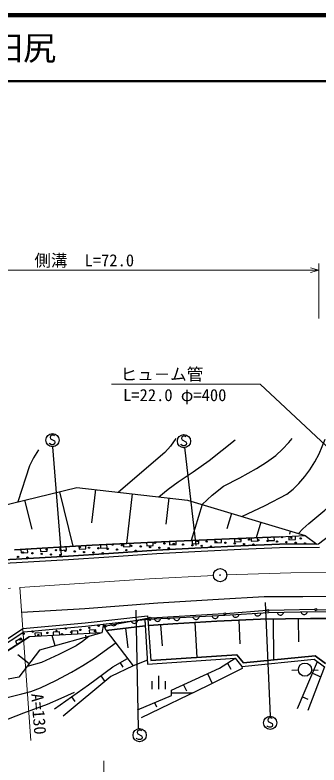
# Model space of a CAD drawing. Units: millimetres, scale not verified. Extents: x 40000 to 680000, y 20000 to 380000.
# Drawn here: x 438815 to 484731, y 266504 to 380000 of the extents above; entities that cross this region are included whole.
import ezdxf
from ezdxf.enums import TextEntityAlignment as Align

# ---------------------------------------------------------------- set-up
doc = ezdxf.new("R2010")
doc.units = ezdxf.units.MM
doc.header["$LTSCALE"] = 1000
doc.linetypes.add('CHAIN', pattern=[18.5, 12, -1.5, 3.5, -1.5])
for name, color, linetype, lineweight in [('M-BGD', 7, 'Continuous', 25), ('M-BGD-EXST', 7, 'Continuous', 25), ('M-BMK', 2, 'CHAIN', 13), ('M-BMK-SRVR', 3, 'Continuous', 25), ('M-STR-HTXT', 7, 'Continuous', 13), ('M-STR-STRC', 7, 'Continuous', 25), ('M-TTL', 2, 'Continuous', 140), ('M-TTL-LINE', 7, 'Continuous', 50)]:
    doc.layers.add(name, color=color, linetype=linetype, lineweight=lineweight)
doc.layers.add('M-TTL-TXT', color=7, linetype='Continuous')
doc.styles.add('ＭＳ ゴシック', font='')
doc.styles.get('ＭＳ ゴシック').set_extended_font_data('MS Gothic')

msp = doc.modelspace()

# ---------------------------------------------------------------- linework, layer by layer
at = {"layer": 'M-BGD'}
for p, q in [((432343, 304637), (448176, 308509)), ((445537, 307864), (447557, 299603)), ((448176, 308509), (464850, 306598)), ((450955, 308190), (450375, 303129)), ((440260, 306573), (441333, 302184)), ((456513, 307553), (455649, 300020)), ((462071, 306916), (461614, 302933)), ((464850, 306598), (482621, 301212)), ((467071, 305925), (465418, 300468)), ((471514, 304578), (470808, 302249)), ((475957, 303232), (475248, 300894)), ((484652, 299948), (488789, 303184)), ((471199, 300736), (478728, 301029)), ((478728, 301029), (471199, 300736)), ((471954, 300766), (471973, 300266)), ((472972, 300305), (472953, 300804)), ((474464, 300863), (474483, 300364)), ((475482, 300403), (475463, 300902)), ((476974, 300961), (476993, 300461)), ((477992, 300500), (477973, 301000)), ((478728, 301029), (482621, 301212)), ((480175, 301097), (480199, 300598)), ((480400, 301885), (480256, 301412)), ((481198, 300645), (481174, 301144)), ((482621, 301212), (484384, 299946)), ((438740, 299051), (450456, 299784)), ((450456, 299784), (438740, 299051)), ((448493, 299661), (448524, 299162)), ((449522, 299225), (449491, 299724)), ((450456, 299784), (460924, 300260)), ((460924, 300260), (450456, 299784)), ((451702, 299841), (451724, 299341)), ((452723, 299387), (452701, 299886)), ((455191, 300000), (455214, 299500)), ((456213, 299546), (456190, 300045)), ((458680, 300158), (458703, 299659)), ((458703, 299659), (459702, 299704)), ((459702, 299704), (459679, 300204)), ((460924, 300260), (471199, 300736)), ((471199, 300736), (460924, 300260)), ((462137, 300316), (462160, 299817)), ((462160, 299817), (463159, 299863)), ((463159, 299863), (463136, 300363)), ((465562, 300475), (465585, 299976)), ((465585, 299976), (466584, 300022)), ((466584, 300022), (466561, 300521)), ((472918, 299656), (466928, 299363)), ((466928, 299363), (472918, 299656)), ((468987, 300634), (469010, 300134)), ((469010, 300134), (470009, 300181)), ((470009, 300181), (469986, 300680)), ((471973, 300266), (472972, 300305)), ((478767, 299913), (472918, 299656)), ((472918, 299656), (478767, 299913)), ((474483, 300364), (475482, 300403)), ((476993, 300461), (477992, 300500)), ((478767, 299913), (484652, 299948)), ((484384, 299946), (478767, 299913)), ((480199, 300598), (481198, 300645)), ((439705, 299112), (439737, 298613)), ((439737, 298613), (440735, 298675)), ((440735, 298675), (440703, 299174)), ((442635, 299295), (442666, 298796)), ((442666, 298796), (443664, 298858)), ((443664, 298858), (443633, 299357)), ((445564, 299478), (445595, 298979)), ((445595, 298979), (446593, 299042)), ((446593, 299042), (446562, 299541)), ((452977, 298520), (446880, 298117)), ((446880, 298117), (452977, 298520)), ((448524, 299162), (449522, 299225)), ((451724, 299341), (452723, 299387)), ((460204, 298997), (452977, 298520)), ((452977, 298520), (460204, 298997)), ((453010, 298021), (460231, 298497)), ((455214, 299500), (456213, 299546)), ((466928, 299363), (460204, 298997)), ((460204, 298997), (466928, 299363)), ((460231, 298497), (466953, 298864)), ((466953, 298864), (472940, 299157)), ((472940, 299157), (478780, 299413)), ((478780, 299413), (484826, 299449)), ((438986, 297640), (426674, 296957)), ((426674, 296957), (438986, 297640)), ((446880, 298117), (438986, 297640)), ((438986, 297640), (446880, 298117)), ((439016, 297141), (446913, 297618)), ((446913, 297618), (453010, 298021)), ((426481, 296445), (439016, 297141)), ((470502, 289172), (477130, 289583)), ((476847, 289883), (470641, 289386)), ((474974, 289449), (475022, 289332)), ((475940, 289389), (475972, 289511)), ((477130, 289583), (484273, 289729)), ((484100, 290012), (477147, 289897)), ((478416, 289609), (478459, 289490)), ((478459, 289490), (478521, 289391)), ((479320, 289408), (479378, 289509)), ((479378, 289509), (479416, 289630)), ((481987, 289682), (482030, 289563)), ((482030, 289563), (482092, 289464)), ((482092, 289464), (482194, 289366)), ((482793, 289379), (482891, 289481)), ((482891, 289481), (482949, 289582)), ((482949, 289582), (482987, 289703)), ((484273, 289729), (490151, 289552)), ((489882, 289818), (484400, 290009)), ((449408, 288024), (458843, 289087)), ((449459, 287526), (458899, 288590)), ((452174, 287832), (458402, 288534)), ((459060, 288706), (452568, 287516)), ((456348, 288303), (456401, 288188)), ((457267, 288185), (457315, 288291)), ((457315, 288291), (457341, 288415)), ((458402, 288534), (458466, 287562)), ((458402, 288534), (458850, 281773)), ((458843, 289087), (458899, 288590)), ((458899, 288590), (470502, 289172)), ((458899, 288590), (459316, 282306)), ((470341, 289365), (459357, 288741)), ((459850, 288638), (459896, 288520)), ((459896, 288520), (459961, 288423)), ((459961, 288423), (460066, 288328)), ((460066, 288328), (460169, 288274)), ((460450, 288248), (460568, 288294)), ((460568, 288294), (460665, 288359)), ((460665, 288359), (460760, 288463)), ((460760, 288463), (460815, 288566)), ((460815, 288566), (460849, 288688)), ((462751, 288784), (462797, 288666)), ((462797, 288666), (462862, 288569)), ((462862, 288569), (462966, 288474)), ((462966, 288474), (463069, 288419)), ((463069, 288419), (463191, 288385)), ((463191, 288385), (463351, 288393)), ((463351, 288393), (463469, 288439)), ((463469, 288439), (463566, 288504)), ((463566, 288504), (463661, 288609)), ((463661, 288609), (463715, 288712)), ((463715, 288712), (463749, 288834)), ((465651, 288929), (465697, 288811)), ((465697, 288811), (465762, 288714)), ((465762, 288714), (465867, 288619)), ((465867, 288619), (465970, 288565)), ((465970, 288565), (466092, 288531)), ((466092, 288531), (466252, 288539)), ((466252, 288539), (466369, 288585)), ((466369, 288585), (466466, 288650)), ((466466, 288650), (466561, 288754)), ((466561, 288754), (466616, 288857)), ((466616, 288857), (466650, 288979)), ((468552, 289075), (468598, 288957)), ((468598, 288957), (468663, 288860)), ((468663, 288860), (468768, 288765)), ((468768, 288765), (468871, 288710)), ((468871, 288710), (468993, 288676)), ((468993, 288676), (469152, 288684)), ((469152, 288684), (469270, 288730)), ((469270, 288730), (469367, 288795)), ((475892, 288584), (469308, 288261)), ((469308, 288261), (475892, 288584)), ((469367, 288795), (469462, 288900)), ((469462, 288900), (469517, 289003)), ((469517, 289003), (469551, 289125)), ((471660, 289244), (471707, 289127)), ((471707, 289127), (471773, 289031)), ((471773, 289031), (471879, 288937)), ((471879, 288937), (471983, 288883)), ((471983, 288883), (472105, 288851)), ((472105, 288851), (472265, 288861)), ((472265, 288861), (472382, 288908)), ((472382, 288908), (472478, 288974)), ((472478, 288974), (472572, 289080)), ((472572, 289080), (472625, 289184)), ((472600, 288423), (472775, 284843)), ((472625, 289184), (472658, 289306)), ((475022, 289332), (475088, 289236)), ((475088, 289236), (475194, 289142)), ((475194, 289142), (475297, 289089)), ((475297, 289089), (475419, 289056)), ((475419, 289056), (475579, 289066)), ((475579, 289066), (475696, 289113)), ((475696, 289113), (475792, 289179)), ((475792, 289179), (475886, 289285)), ((475886, 289285), (475940, 289389)), ((483475, 288671), (475892, 288584)), ((475892, 288584), (483475, 288671)), ((477787, 288606), (477859, 282404)), ((478521, 289391), (478623, 289293)), ((478623, 289293), (478724, 289235)), ((478724, 289235), (478845, 289198)), ((478845, 289198), (479004, 289201)), ((479004, 289201), (479124, 289244)), ((479124, 289244), (479222, 289306)), ((479222, 289306), (479320, 289408)), ((481579, 288649), (481619, 285133)), ((482194, 289366), (482295, 289308)), ((482295, 289308), (482416, 289271)), ((482416, 289271), (482576, 289274)), ((482576, 289274), (482695, 289317)), ((482695, 289317), (482793, 289379)), ((490495, 288670), (483475, 288671)), ((483475, 288671), (490495, 288670)), ((434731, 283678), (440000, 287147)), ((440000, 287147), (449408, 288024)), ((440170, 286661), (449459, 287526)), ((440170, 286661), (449459, 287526)), ((449459, 287526), (452174, 287832)), ((452174, 287832), (451937, 286515)), ((452574, 286849), (452174, 287832)), ((458466, 287562), (452574, 286849)), ((452574, 286849), (458466, 287562)), ((453234, 287952), (453287, 287837)), ((453287, 287837), (453358, 287744)), ((453358, 287744), (453468, 287656)), ((453468, 287656), (453574, 287608)), ((453574, 287608), (453698, 287581)), ((453698, 287581), (453857, 287599)), ((453857, 287599), (453972, 287653)), ((453972, 287653), (454064, 287723)), ((454064, 287723), (454153, 287834)), ((454153, 287834), (454201, 287940)), ((454201, 287940), (454227, 288064)), ((455520, 287205), (455881, 284220)), ((456401, 288188), (456472, 288095)), ((456472, 288095), (456582, 288007)), ((456582, 288007), (456689, 287959)), ((456689, 287959), (456812, 287932)), ((456812, 287932), (456971, 287950)), ((456971, 287950), (457086, 288004)), ((457086, 288004), (457179, 288074)), ((457179, 288074), (457267, 288185)), ((462636, 287851), (458965, 287591)), ((458965, 287591), (462636, 287851)), ((460169, 288274), (460291, 288240)), ((460291, 288240), (460450, 288248)), ((460801, 287721), (461025, 284547)), ((469308, 288261), (462636, 287851)), ((462636, 287851), (469308, 288261)), ((465972, 288056), (466297, 282775)), ((434857, 283162), (440170, 286661)), ((434857, 283162), (440170, 286661)), ((451937, 286515), (440966, 285909)), ((442809, 286511), (441810, 286456)), ((441810, 286456), (441838, 285957)), ((451937, 286515), (442526, 283869)), ((442836, 286012), (442809, 286511)), ((444878, 284531), (444437, 286100)), ((445551, 286663), (444553, 286608)), ((444553, 286608), (444581, 286108)), ((445579, 286164), (445551, 286663)), ((448294, 286814), (447296, 286759)), ((447296, 286759), (447323, 286260)), ((448322, 286315), (448294, 286814)), ((449584, 285853), (449496, 286167)), ((451037, 286966), (450039, 286911)), ((450039, 286911), (450066, 286412)), ((451065, 286467), (451037, 286966)), ((452574, 286849), (456657, 281533)), ((440966, 285909), (435426, 282365)), ((435426, 282365), (440966, 285909)), ((439732, 285713), (438890, 285174)), ((438890, 285174), (439160, 284753)), ((440002, 285292), (439732, 285713)), ((442526, 283869), (439401, 279799)), ((440963, 281834), (439227, 283167)), ((453600, 281357), (455805, 282620)), ((458850, 281773), (472085, 282663)), ((472311, 283179), (459316, 282306)), ((459316, 282306), (472311, 283179)), ((469692, 281165), (472085, 282663)), ((472085, 282663), (473087, 281415)), ((473307, 281940), (472311, 283179)), ((472311, 283179), (473307, 281940)), ((484147, 283044), (473307, 281940)), ((473307, 281940), (484147, 283044)), ((485733, 281866), (484147, 283044)), ((484147, 283044), (485733, 281866)), ((456657, 281533), (453277, 279887)), ((454703, 281988), (455081, 281328)), ((458811, 282368), (456657, 281533)), ((470888, 281914), (471441, 281030)), ((473087, 281415), (484005, 282527)), ((481468, 275047), (484498, 282161)), ((484005, 282527), (485564, 281369)), ((449926, 278653), (453600, 281357)), ((462457, 277811), (469692, 281165)), ((473117, 281094), (467874, 278474)), ((473087, 281415), (473117, 281094)), ((481620, 280863), (480623, 280786)), ((485564, 281369), (483041, 274733)), ((483616, 280891), (484615, 280844)), ((483741, 280382), (484987, 279851)), ((439401, 279799), (425326, 277150)), ((453277, 279887), (446075, 273892)), ((451763, 280005), (452392, 279150)), ((460485, 279996), (460484, 277996)), ((467883, 280326), (468579, 278826)), ((444782, 274980), (449926, 278653)), ((467874, 278474), (457878, 273653)), ((459485, 279196), (459485, 277996)), ((461485, 279196), (461484, 277996)), ((464266, 278649), (464701, 277710)), ((457319, 274841), (462457, 277042)), ((462457, 277042), (462457, 277811)), ((462457, 277427), (465701, 277426)), ((447354, 276817), (447854, 276117)), ((459888, 275942), (460169, 275286)), ((482226, 276826), (483057, 276471))]:
    msp.add_line(p, q, dxfattribs=at)
for points in [[(463087, 315905), (462281, 314755), (461470, 313794), (454428, 307792)], [(460561, 307089), (461952, 308233), (463464, 309344), (465736, 310852), (468127, 312568), (472078, 315702)], [(467071, 305925), (468621, 307352), (470289, 308707), (472783, 309982), (475269, 311374), (476793, 312328), (478210, 313359), (479241, 314308), (480159, 315292), (480694, 315903)], [(473100, 304098), (476599, 305782), (479879, 307507), (480820, 308253), (481688, 309090), (482605, 310150), (483367, 311184), (484117, 312369), (484753, 313591), (485645, 315801)], [(481632, 301512), (482301, 302256), (483179, 303060), (485609, 305059), (488180, 307342), (489145, 308529), (490060, 309841), (490988, 311517), (491809, 313245), (491976, 313921), (492088, 314919), (492110, 315261)], [(442348, 314191), (441608, 312997), (440988, 311786), (439237, 306323)], [(426557, 277382), (427006, 276976), (427565, 276648), (428334, 276440), (429151, 276334), (430806, 276091), (432465, 275962), (433866, 276016), (435077, 276164), (437426, 276652), (439837, 277257), (441180, 277649), (442639, 278197), (444989, 279315), (447339, 280553), (449071, 281550), (450796, 282661), (454081, 285055)], [(449960, 285959), (449028, 285200), (448059, 284552), (445409, 283211), (442816, 282023), (440624, 281391)], [(447747, 277493), (445758, 276550), (443653, 275668), (440082, 274367), (436615, 272995), (435786, 272651)]]:
    msp.add_lwpolyline(points, dxfattribs=at)
for centre, radius in [((472760, 300699), 100), ((479157, 300978), 100), ((480568, 300883), 100), ((481979, 300788), 100), ((453571, 299861), 100), ((454982, 299766), 100), ((456393, 299671), 100), ((457803, 299577), 100), ((459967, 300140), 100), ((461378, 300045), 100), ((462789, 299951), 100), ((464200, 299856), 100), ((465611, 299761), 100), ((466364, 300419), 100), ((467022, 299666), 100), ((467775, 300325), 100), ((468433, 299572), 100), ((469186, 300230), 100), ((470596, 300135), 100), ((472007, 300040), 100), ((473418, 299946), 100), ((474171, 300604), 100), ((474829, 299851), 100), ((475582, 300509), 100), ((476993, 300414), 100), ((478404, 300320), 100), ((479815, 300225), 100), ((481226, 300130), 100), ((482637, 300036), 100), ((440025, 298644), 100), ((441436, 298549), 100), ((442847, 298455), 100), ((443599, 299113), 100), ((445010, 299018), 100), ((446421, 298923), 100), ((447832, 298829), 100), ((448585, 299487), 100), ((449243, 298734), 100), ((449996, 299392), 100), ((450654, 298639), 100), ((451407, 299297), 100), ((452065, 298545), 100), ((452818, 299203), 100), ((454229, 299108), 100), ((455640, 299013), 100), ((457051, 298919), 100), ((459214, 299482), 100), ((460625, 299387), 100), ((462036, 299293), 100), ((439272, 297986), 100), ((440683, 297891), 100), ((444258, 298360), 100), ((445668, 298265), 100), ((470491, 289374), 150), ((476997, 289895), 150), ((484250, 290014), 150), ((459207, 288733), 150), ((459211, 288473), 100), ((462033, 288648), 100), ((446457, 287136), 100), ((450060, 287261), 100), ((451436, 287586), 100), ((452420, 287489), 150), ((440101, 286362), 100), ((441478, 286687), 100), ((442328, 286161), 100), ((443705, 286486), 100), ((445081, 286811), 100), ((445931, 286286), 100), ((447308, 286611), 100), ((448684, 286936), 100), ((450911, 286735), 100), ((439576, 285511), 100), ((482617, 280939), 1000)]:
    msp.add_circle(centre, radius, dxfattribs=at)
at = {"layer": 'M-BGD-EXST'}
for p, q in [((444155, 316295), (444115, 316055)), ((444115, 316055), (444195, 315855)), ((444395, 316415), (444155, 316295)), ((444195, 315855), (444755, 315535)), ((444555, 316415), (444395, 316415)), ((444715, 316375), (444555, 316415)), ((444795, 316295), (444715, 316375)), ((444755, 315535), (444835, 315335)), ((464016, 316148), (463976, 315908)), ((463976, 315908), (464056, 315708)), ((464256, 316268), (464016, 316148)), ((464056, 315708), (464616, 315388)), ((464416, 316268), (464256, 316268)), ((464576, 316228), (464416, 316268)), ((464656, 316148), (464576, 316228)), ((444075, 315095), (443995, 315215)), ((444315, 314975), (444075, 315095)), ((444595, 314975), (444315, 314975)), ((444461, 314673), (445794, 298257)), ((444795, 315095), (444595, 314975)), ((444835, 315335), (444795, 315095)), ((463936, 314948), (463856, 315068)), ((464176, 314828), (463936, 314948)), ((464456, 314828), (464176, 314828)), ((464415, 314604), (466148, 299722)), ((464656, 314948), (464456, 314828)), ((464616, 315388), (464696, 315188)), ((464696, 315188), (464656, 314948)), ((477385, 273871), (476653, 291089)), ((457471, 272006), (457139, 289957)), ((477276, 273645), (477036, 273525)), ((477436, 273645), (477276, 273645)), ((477596, 273605), (477436, 273645)), ((477676, 273525), (477596, 273605)), ((476956, 272325), (476876, 272445)), ((477036, 273525), (476996, 273285)), ((476996, 273285), (477076, 273085)), ((477076, 273085), (477636, 272765)), ((477636, 272765), (477716, 272565)), ((477716, 272565), (477676, 272325)), ((457318, 271664), (457278, 271424)), ((457278, 271424), (457358, 271224)), ((457558, 271784), (457318, 271664)), ((457718, 271784), (457558, 271784)), ((457878, 271744), (457718, 271784)), ((457958, 271664), (457878, 271744)), ((477196, 272205), (476956, 272325)), ((477476, 272205), (477196, 272205)), ((477676, 272325), (477476, 272205)), ((457238, 270464), (457158, 270584)), ((457478, 270344), (457238, 270464)), ((457358, 271224), (457918, 270904)), ((457758, 270344), (457478, 270344)), ((457958, 270464), (457758, 270344)), ((457918, 270904), (457998, 270704)), ((457998, 270704), (457958, 270464))]:
    msp.add_line(p, q, dxfattribs=at)
for centre in [(444475, 315655), (464336, 315508), (477356, 272885), (457638, 271024)]:
    msp.add_circle(centre, 1000, dxfattribs=at)
at = {"layer": 'M-BMK'}
msp.add_line((370747, 289052), (439551, 293356), dxfattribs=at)
for points in [[(439551, 293356), (449326, 294043), (459105, 294674), (468836, 295191)], [(470688, 295278), (480482, 295588), (490281, 295665), (495635, 295588)]]:
    msp.add_lwpolyline(points, dxfattribs=at)
at = {"layer": 'M-BMK-SRVR'}
for radius in [1000, 40]:
    msp.add_circle((469792, 295241), radius, dxfattribs=at)
at = {"layer": 'M-STR-HTXT'}
for p, q in [((483455, 341722), (484705, 341371)), ((484705, 342371), (484703, 334097)), ((413386, 341382), (484705, 341371)), ((484705, 341371), (483455, 341022)), ((475828, 324155), (453387, 324159)), ((497337, 303969), (475828, 324155)), ((439551, 293356), (441209, 270190)), ((452245, 267150), (452244, 260615))]:
    msp.add_line(p, q, dxfattribs=at)
at = {"layer": 'M-STR-STRC'}
for p, q in [((469531, 291604), (476468, 291990)), ((476468, 291990), (482279, 291989)), ((482279, 291989), (488548, 292059)), ((449358, 290198), (460381, 291042)), ((460381, 291042), (469531, 291604)), ((439820, 289636), (449358, 290198))]:
    msp.add_line(p, q, dxfattribs=at)
at = {"layer": 'M-TTL'}
msp.add_line((680000, 380000), (40000, 380000), dxfattribs=at)
at = {"layer": 'M-TTL-LINE'}
msp.add_line((40000, 370000), (680000, 370000), dxfattribs=at)

# ---------------------------------------------------------------- texts
at = {"layer": 'M-STR-HTXT', "style": 'ＭＳ ゴシック'}
for s, rotation, p in [('側溝', 359.992, (441731, 341390)), ('L=72.0', 359.992, (449320, 341413)), ('ヒュ－ム管', 359.992, (454753, 324169)), ('L=22.0 φ=400', 359.992, (455135, 321018)), ('A=130', 274.492, (440698, 277218))]:
    msp.add_text(s, height=1833, rotation=rotation, dxfattribs=at).set_placement(p, align=Align.BOTTOM_LEFT)
at = {"layer": 'M-TTL-TXT', "style": 'ＭＳ ゴシック'}
msp.add_text('岩国市周東町田尻', height=3666, dxfattribs=at).set_placement((405024, 375000), align=Align.MIDDLE_LEFT)

doc.saveas('drawing.dxf')
